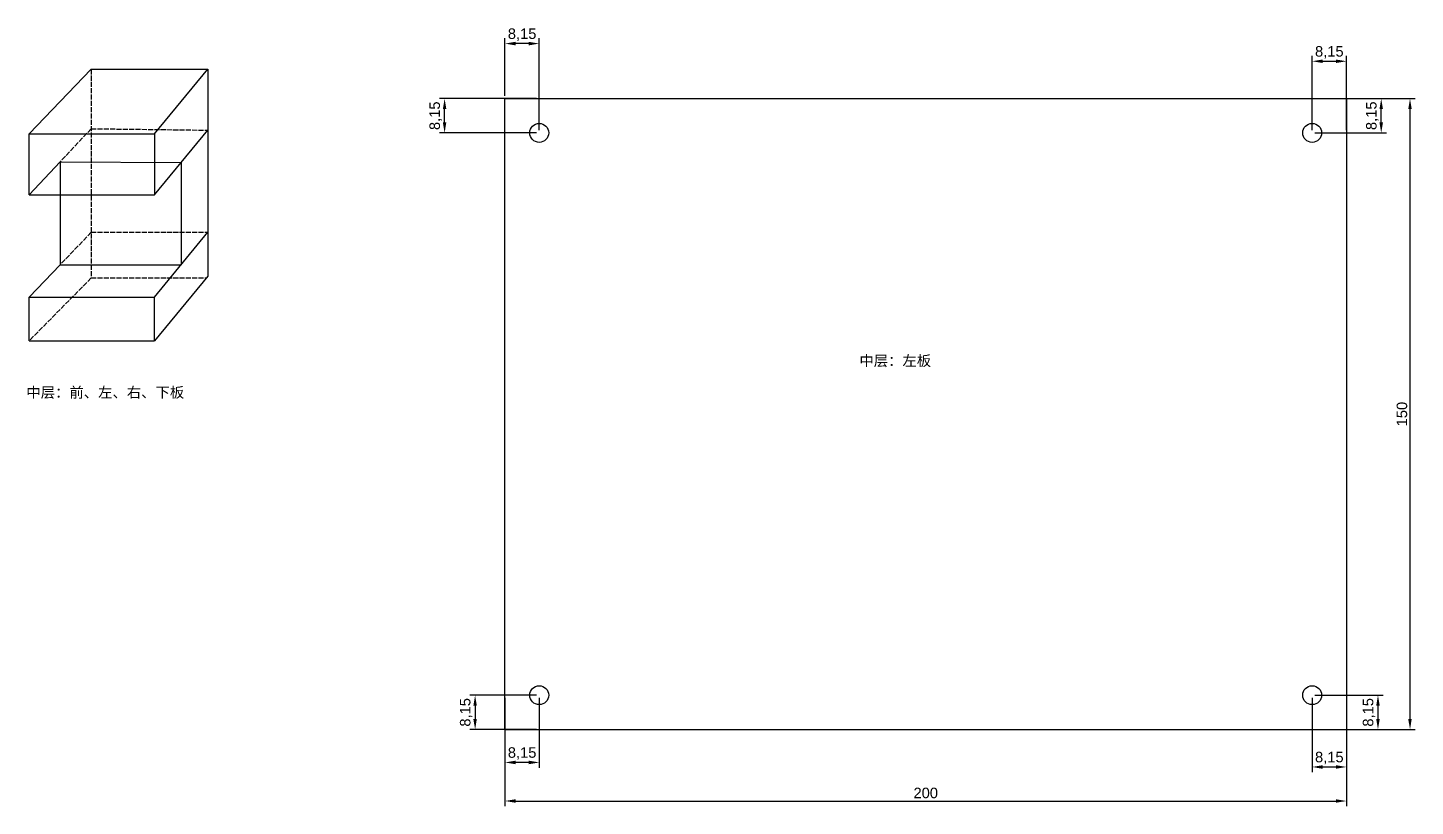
# Model space of a CAD drawing. Header units: millimetres. Extents: x 2838 to 7053, y 1147 to 1958.
# Drawn here: x 4678.2 to 5007.9, y 1447.1 to 1632.2 of the extents above; entities that cross this region are included whole.
import ezdxf

# ---------------------------------------------------------------- set-up
doc = ezdxf.new("R2010")
doc.units = ezdxf.units.MM
doc.header["$LTSCALE"] = 0.1
doc.linetypes.add('ACAD_ISO02W100', pattern=[15, 12, -3])
doc.styles.get("Standard").update_dxf_attribs({"font": 'arial.ttf'})
doc.dimstyles.new('ISO-25', dxfattribs={"dimtxt": 2.5, "dimasz": 2.5, "dimexe": 1.25, "dimexo": 0.625, "dimtad": 1, "dimtxsty": 'Standard', "dimcen": 2.5, "dimadec": 0, "dimazin": 0, "dimtfac": 1, "dimtmove": 0, "dimatfit": 3, "dimfxl": 0, "dimarcsym": 0})

# ---------------------------------------------------------------- blocks, each defined once
blk = doc.blocks.new('*D1492')
at = {"color": 0, "lineweight": -2, "transparency": 16777216}
for p, q in [((4791.6, 1615.95), (4791.6, 1629.66)), ((4799.74, 1607.8), (4799.74, 1629.66)), ((4797.24, 1628.41), (4794.1, 1628.41))]:
    blk.add_line(p, q, dxfattribs=at)
at = {"color": 0, "transparency": 16777216}
for points in [[(4794.1, 1628.83), (4794.1, 1627.99), (4791.6, 1628.41)], [(4797.24, 1628.83), (4797.24, 1627.99), (4799.74, 1628.41)]]:
    blk.add_solid(points, dxfattribs=at)
at = {"layer": 'Defpoints', "color": 0, "transparency": 16777216}
for p in [(4791.6, 1628.41), (4791.6, 1615.32), (4799.74, 1607.18)]:
    blk.add_point(p, dxfattribs=at)
at = {"color": 0, "transparency": 16777216, "insert": (4795.67, 1630.54), "char_height": 2.5, "attachment_point": 5}
blk.add_mtext('8,15', dxfattribs=at)
blk = doc.blocks.new('*D1493')
at = {"color": 0, "lineweight": -2, "transparency": 16777216}
for p, q in [((4799.12, 1615.32), (4776, 1615.32)), ((4777.25, 1609.68), (4777.25, 1612.82)), ((4799.12, 1607.18), (4776, 1607.18))]:
    blk.add_line(p, q, dxfattribs=at)
at = {"color": 0, "transparency": 16777216}
for points in [[(4776.83, 1612.82), (4777.66, 1612.82), (4777.25, 1615.32)], [(4776.83, 1609.68), (4777.66, 1609.68), (4777.25, 1607.18)]]:
    blk.add_solid(points, dxfattribs=at)
at = {"layer": 'Defpoints', "color": 0, "transparency": 16777216}
for p in [(4777.25, 1615.32), (4799.74, 1615.32), (4799.74, 1607.18)]:
    blk.add_point(p, dxfattribs=at)
at = {"color": 0, "transparency": 16777216, "insert": (4775.12, 1611.25), "char_height": 2.5, "attachment_point": 5, "rotation": 90}
blk.add_mtext('8,15', dxfattribs=at)
blk = doc.blocks.new('*D1494')
at = {"color": 0, "lineweight": -2, "ltscale": 10, "transparency": 16777216}
for p, q in [((4791.6, 1464.7), (4791.6, 1447.07)), ((4991.6, 1464.7), (4991.6, 1447.07)), ((4794.1, 1448.32), (4989.1, 1448.32))]:
    blk.add_line(p, q, dxfattribs=at)
at = {"color": 0, "ltscale": 10, "transparency": 16777216}
for points in [[(4794.1, 1448.74), (4794.1, 1447.91), (4791.6, 1448.32)], [(4989.1, 1448.74), (4989.1, 1447.91), (4991.6, 1448.32)]]:
    blk.add_solid(points, dxfattribs=at)
at = {"layer": 'Defpoints', "color": 0, "ltscale": 10, "transparency": 16777216}
for p in [(4791.6, 1465.32), (4991.6, 1465.32), (4991.6, 1448.32)]:
    blk.add_point(p, dxfattribs=at)
at = {"color": 0, "ltscale": 10, "transparency": 16777216, "insert": (4891.6, 1450.22), "char_height": 2.5, "attachment_point": 5}
blk.add_mtext('200', dxfattribs=at)
blk = doc.blocks.new('*D1495')
at = {"color": 0, "lineweight": -2, "ltscale": 10, "transparency": 16777216}
for p, q in [((4992.22, 1615.32), (5007.95, 1615.32)), ((5006.7, 1467.82), (5006.7, 1612.82)), ((4992.22, 1465.32), (5007.95, 1465.32))]:
    blk.add_line(p, q, dxfattribs=at)
at = {"color": 0, "ltscale": 10, "transparency": 16777216}
for points in [[(5006.28, 1612.82), (5007.11, 1612.82), (5006.7, 1615.32)], [(5006.28, 1467.82), (5007.11, 1467.82), (5006.7, 1465.32)]]:
    blk.add_solid(points, dxfattribs=at)
at = {"layer": 'Defpoints', "color": 0, "ltscale": 10, "transparency": 16777216}
for p in [(4991.6, 1615.32), (5006.7, 1615.32), (4991.6, 1465.32)]:
    blk.add_point(p, dxfattribs=at)
at = {"color": 0, "ltscale": 10, "transparency": 16777216, "insert": (5004.79, 1540.32), "char_height": 2.5, "attachment_point": 5, "rotation": 90}
blk.add_mtext('150', dxfattribs=at)
blk = doc.blocks.new('*D1496')
at = {"color": 0, "lineweight": -2, "ltscale": 10, "transparency": 16777216}
for p, q in [((4983.44, 1607.8), (4983.44, 1625.46)), ((4985.94, 1624.21), (4989.1, 1624.21)), ((4991.6, 1607.8), (4991.6, 1625.46))]:
    blk.add_line(p, q, dxfattribs=at)
at = {"color": 0, "ltscale": 10, "transparency": 16777216}
for points in [[(4985.94, 1624.62), (4985.94, 1623.79), (4983.44, 1624.21)], [(4989.1, 1624.62), (4989.1, 1623.79), (4991.6, 1624.21)]]:
    blk.add_solid(points, dxfattribs=at)
at = {"layer": 'Defpoints', "color": 0, "ltscale": 10, "transparency": 16777216}
for p in [(4991.6, 1624.21), (4983.44, 1607.18), (4991.6, 1607.18)]:
    blk.add_point(p, dxfattribs=at)
at = {"color": 0, "ltscale": 10, "transparency": 16777216, "insert": (4987.52, 1626.33), "char_height": 2.5, "attachment_point": 5}
blk.add_mtext('8,15', dxfattribs=at)
blk = doc.blocks.new('*D1497')
at = {"color": 0, "lineweight": -2, "ltscale": 10, "transparency": 16777216}
for p, q in [((4984.07, 1615.32), (5001.11, 1615.32)), ((4999.86, 1609.68), (4999.86, 1612.82)), ((4984.07, 1607.18), (5001.11, 1607.18))]:
    blk.add_line(p, q, dxfattribs=at)
at = {"color": 0, "ltscale": 10, "transparency": 16777216}
for points in [[(4999.44, 1612.82), (5000.28, 1612.82), (4999.86, 1615.32)], [(4999.44, 1609.68), (5000.28, 1609.68), (4999.86, 1607.18)]]:
    blk.add_solid(points, dxfattribs=at)
at = {"layer": 'Defpoints', "color": 0, "ltscale": 10, "transparency": 16777216}
for p in [(4983.44, 1615.32), (4999.86, 1615.32), (4983.44, 1607.18)]:
    blk.add_point(p, dxfattribs=at)
at = {"color": 0, "ltscale": 10, "transparency": 16777216, "insert": (4997.73, 1611.25), "char_height": 2.5, "attachment_point": 5, "rotation": 90}
blk.add_mtext('8,15', dxfattribs=at)
blk = doc.blocks.new('*D1498')
at = {"color": 0, "lineweight": -2, "ltscale": 10, "transparency": 16777216}
for p, q in [((4791.6, 1472.85), (4791.6, 1456.24)), ((4799.74, 1472.85), (4799.74, 1456.24)), ((4797.24, 1457.49), (4794.1, 1457.49))]:
    blk.add_line(p, q, dxfattribs=at)
at = {"color": 0, "ltscale": 10, "transparency": 16777216}
for points in [[(4794.1, 1457.91), (4794.1, 1457.07), (4791.6, 1457.49)], [(4797.24, 1457.91), (4797.24, 1457.07), (4799.74, 1457.49)]]:
    blk.add_solid(points, dxfattribs=at)
at = {"layer": 'Defpoints', "color": 0, "ltscale": 10, "transparency": 16777216}
for p in [(4791.6, 1473.48), (4799.74, 1473.48), (4791.6, 1457.49)]:
    blk.add_point(p, dxfattribs=at)
at = {"color": 0, "ltscale": 10, "transparency": 16777216, "insert": (4795.67, 1459.62), "char_height": 2.5, "attachment_point": 5}
blk.add_mtext('8,15', dxfattribs=at)
blk = doc.blocks.new('*D1499')
at = {"color": 0, "lineweight": -2, "ltscale": 10, "transparency": 16777216}
for p, q in [((4799.12, 1473.48), (4783.25, 1473.48)), ((4784.5, 1470.98), (4784.5, 1467.82)), ((4799.12, 1465.32), (4783.25, 1465.32))]:
    blk.add_line(p, q, dxfattribs=at)
at = {"color": 0, "ltscale": 10, "transparency": 16777216}
for points in [[(4784.08, 1470.98), (4784.91, 1470.98), (4784.5, 1473.48)], [(4784.08, 1467.82), (4784.91, 1467.82), (4784.5, 1465.32)]]:
    blk.add_solid(points, dxfattribs=at)
at = {"layer": 'Defpoints', "color": 0, "ltscale": 10, "transparency": 16777216}
for p in [(4799.74, 1473.48), (4784.5, 1465.32), (4799.74, 1465.32)]:
    blk.add_point(p, dxfattribs=at)
at = {"color": 0, "ltscale": 10, "transparency": 16777216, "insert": (4782.37, 1469.4), "char_height": 2.5, "attachment_point": 5, "rotation": 90}
blk.add_mtext('8,15', dxfattribs=at)
blk = doc.blocks.new('*D1500')
at = {"color": 0, "lineweight": -2, "ltscale": 10, "transparency": 16777216}
for p, q in [((4984.07, 1473.48), (5000.34, 1473.48)), ((4999.09, 1470.98), (4999.09, 1467.82)), ((4984.07, 1465.32), (5000.34, 1465.32))]:
    blk.add_line(p, q, dxfattribs=at)
at = {"color": 0, "ltscale": 10, "transparency": 16777216}
for points in [[(4998.67, 1470.98), (4999.5, 1470.98), (4999.09, 1473.48)], [(4998.67, 1467.82), (4999.5, 1467.82), (4999.09, 1465.32)]]:
    blk.add_solid(points, dxfattribs=at)
at = {"layer": 'Defpoints', "color": 0, "ltscale": 10, "transparency": 16777216}
for p in [(4983.44, 1473.48), (4983.44, 1465.32), (4999.09, 1465.32)]:
    blk.add_point(p, dxfattribs=at)
at = {"color": 0, "ltscale": 10, "transparency": 16777216, "insert": (4996.96, 1469.4), "char_height": 2.5, "attachment_point": 5, "rotation": 90}
blk.add_mtext('8,15', dxfattribs=at)
blk = doc.blocks.new('*D1501')
at = {"color": 0, "lineweight": -2, "ltscale": 10, "transparency": 16777216}
for p, q in [((4983.44, 1472.85), (4983.44, 1455.16)), ((4991.6, 1472.85), (4991.6, 1455.16)), ((4985.94, 1456.41), (4989.1, 1456.41))]:
    blk.add_line(p, q, dxfattribs=at)
at = {"color": 0, "ltscale": 10, "transparency": 16777216}
for points in [[(4985.94, 1456.83), (4985.94, 1455.99), (4983.44, 1456.41)], [(4989.1, 1456.83), (4989.1, 1455.99), (4991.6, 1456.41)]]:
    blk.add_solid(points, dxfattribs=at)
at = {"layer": 'Defpoints', "color": 0, "ltscale": 10, "transparency": 16777216}
for p in [(4983.44, 1473.48), (4991.6, 1473.48), (4991.6, 1456.41)]:
    blk.add_point(p, dxfattribs=at)
at = {"color": 0, "ltscale": 10, "transparency": 16777216, "insert": (4987.52, 1458.54), "char_height": 2.5, "attachment_point": 5}
blk.add_mtext('8,15', dxfattribs=at)

msp = doc.modelspace()

# ---------------------------------------------------------------- linework, layer by layer
for p, q in [((4693.263, 1622.293), (4678.504, 1606.914)), ((4693.263, 1622.293), (4720.971, 1622.293)), ((4708.303, 1606.914), (4720.971, 1622.293)), ((4720.971, 1622.293), (4720.971, 1573.143)), ((4714.637, 1614.603), (4714.637, 1614.603)), ((4714.637, 1614.603), (4714.637, 1614.603)), ((4791.596, 1615.325), (4794.546, 1615.325)), ((4678.504, 1606.914), (4708.303, 1606.914)), ((4678.504, 1606.914), (4708.303, 1606.914)), ((4678.504, 1592.445), (4678.504, 1606.914)), ((4708.303, 1592.445), (4720.971, 1607.829)), ((4708.303, 1606.914), (4708.303, 1592.445)), ((4685.884, 1600.31), (4678.504, 1592.445)), ((4685.884, 1600.31), (4714.637, 1600.137)), ((4685.884, 1600.31), (4685.884, 1575.841)), ((4714.637, 1600.137), (4714.637, 1575.842)), ((4678.504, 1592.445), (4708.303, 1592.445)), ((4708.303, 1568.144), (4720.969, 1583.537)), ((4685.884, 1575.841), (4714.636, 1575.841)), ((4720.971, 1573.143), (4708.303, 1557.754)), ((4714.636, 1575.841), (4714.636, 1575.841)), ((4678.504, 1568.144), (4708.303, 1568.144)), ((4678.504, 1557.742), (4678.504, 1568.144)), ((4708.303, 1557.742), (4708.303, 1568.144)), ((4678.504, 1557.742), (4708.303, 1557.742))]:
    msp.add_line(p, q)
at = {"linetype": 'ACAD_ISO02W100'}
for p, q in [((4693.263, 1622.293), (4693.263, 1572.689)), ((4693.263, 1608.175), (4685.884, 1600.31)), ((4693.263, 1608.175), (4720.971, 1607.829)), ((4693.263, 1583.537), (4685.884, 1575.841)), ((4693.263, 1583.537), (4720.971, 1583.537)), ((4693.263, 1572.689), (4678.504, 1557.742)), ((4693.263, 1572.689), (4720.598, 1572.689))]:
    msp.add_line(p, q, dxfattribs=at)
at = {"ltscale": 10}
for p, q in [((4791.596, 1615.325), (4991.596, 1615.325)), ((4791.596, 1465.325), (4791.596, 1615.325)), ((4991.596, 1615.325), (4991.596, 1465.325)), ((4791.596, 1465.325), (4991.596, 1465.325))]:
    msp.add_line(p, q, dxfattribs=at)
at = {"ltscale": 0.1}
msp.add_line((4685.884, 1575.841), (4678.504, 1568.144), dxfattribs=at)
for centre in [(4799.744, 1607.18), (4983.444, 1607.18), (4799.744, 1473.48), (4983.444, 1473.48)]:
    msp.add_circle(centre, 2.25)

# ---------------------------------------------------------------- texts
at = {"char_height": 2.5, "attachment_point": 1}
for s, width, insert in [('{\\fSimSun|b0|i0|c134|p2;中层：左板}', 30.28997, (4875.836, 1554.258)), ('{\\fSimSun|b0|i0|c134|p2;中层：前、左、右、下板}', 40.07451, (4677.844, 1546.73))]:
    msp.add_mtext_dynamic_manual_height_columns(s, width=width, gutter_width=12.5, heights=[7.871], dxfattribs=dict(at, insert=insert))

# ---------------------------------------------------------------- dimensions: what is measured, and where the dimension line sits
dim = msp.add_linear_dim(base=(4791.596, 1628.411), p1=(4799.744, 1607.18), p2=(4791.596, 1615.325), dimstyle='ISO-25')
dim.commit()
dim.dimension.update_dxf_attribs({"geometry": '*D1492', "text_midpoint": (4795.67, 1630.538)})
at = {"ltscale": 10}
for base, p1, p2, picture, middle in [((4991.596, 1624.207), (4983.444, 1607.18), (4991.596, 1607.18), '*D1496', (4987.52, 1626.334)), ((4791.596, 1457.49), (4799.744, 1473.48), (4791.596, 1473.48), '*D1498', (4795.67, 1459.617)), ((4991.596, 1456.41), (4983.444, 1473.48), (4991.596, 1473.48), '*D1501', (4987.52, 1458.537)), ((4991.596, 1448.323), (4791.596, 1465.325), (4991.596, 1465.325), '*D1494', (4891.596, 1450.225))]:
    dim = msp.add_linear_dim(base=base, p1=p1, p2=p2, dimstyle='ISO-25', dxfattribs=at)
    dim.commit()
    dim.dimension.update_dxf_attribs({"geometry": picture, "text_midpoint": middle})
dim = msp.add_linear_dim(base=(4777.24759, 1615.3247), p1=(4799.74362, 1607.17969), p2=(4799.74362, 1615.3247), angle=90, dimstyle='ISO-25')
dim.commit()
dim.dimension.update_dxf_attribs({"geometry": '*D1493', "text_midpoint": (4775.1202, 1611.2522)})
for base, p1, p2, picture, middle in [((4999.86016, 1615.3247), (4983.44362, 1607.17969), (4983.44362, 1615.3247), '*D1497', (4997.73277, 1611.2522)), ((5006.695, 1615.325), (4991.596, 1465.325), (4991.596, 1615.325), '*D1495', (5004.794, 1540.325)), ((4784.49567, 1465.3247), (4799.74362, 1473.47969), (4799.74362, 1465.3247), '*D1499', (4782.36829, 1469.4022)), ((4999.08682, 1465.3247), (4983.44362, 1473.47969), (4983.44362, 1465.3247), '*D1500', (4996.95944, 1469.4022))]:
    dim = msp.add_linear_dim(base=base, p1=p1, p2=p2, angle=90, dimstyle='ISO-25', dxfattribs=at)
    dim.commit()
    dim.dimension.update_dxf_attribs({"geometry": picture, "text_midpoint": middle})

doc.saveas('drawing.dxf')
